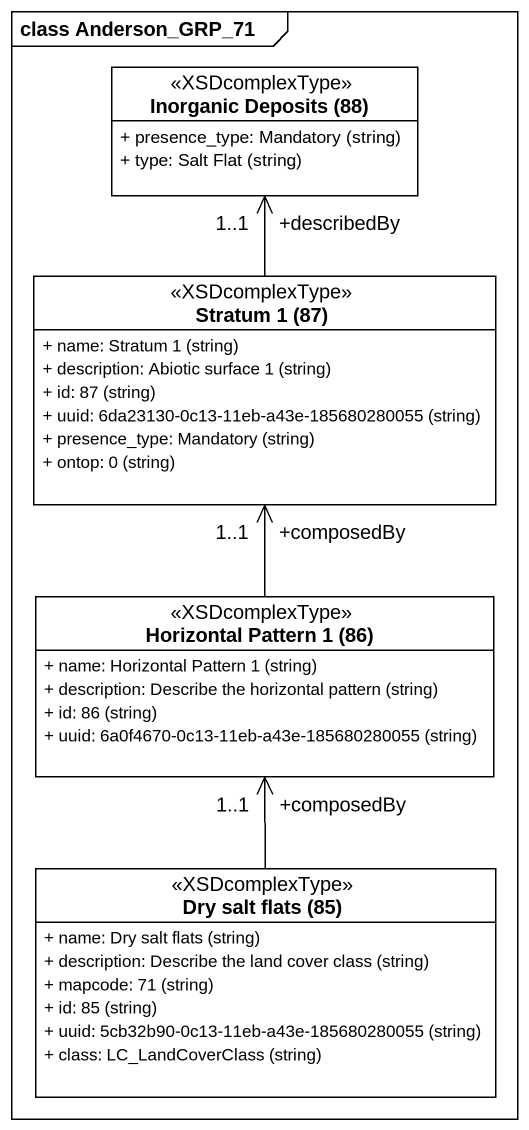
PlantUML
@startuml
mainframe class Anderson_GRP_71
hide circle
hide empty members
skinparam classAttributeIconSize 0
class "Inorganic Deposits (88)" as Inorganic_Deposits_88 <<XSDcomplexType>> {
  {field} + presence_type: Mandatory (string)
  {field} + type: Salt Flat (string)
}
class "Stratum 1 (87)" as Stratum_1_87 <<XSDcomplexType>> {
  {field} + name: Stratum 1 (string)
  {field} + description: Abiotic surface 1 (string)
  {field} + id: 87 (string)
  {field} + uuid: 6da23130-0c13-11eb-a43e-185680280055 (string)
  {field} + presence_type: Mandatory (string)
  {field} + ontop: 0 (string)
}
class "Horizontal Pattern 1 (86)" as Horizontal_Pattern_1_86 <<XSDcomplexType>> {
  {field} + name: Horizontal Pattern 1 (string)
  {field} + description: Describe the horizontal pattern (string)
  {field} + id: 86 (string)
  {field} + uuid: 6a0f4670-0c13-11eb-a43e-185680280055 (string)
}
class "Dry salt flats (85)" as Dry_salt_flats_85 <<XSDcomplexType>> {
  {field} + name: Dry salt flats (string)
  {field} + description: Describe the land cover class (string)
  {field} + mapcode: 71 (string)
  {field} + id: 85 (string)
  {field} + uuid: 5cb32b90-0c13-11eb-a43e-185680280055 (string)
  {field} + class: LC_LandCoverClass (string)
}
Stratum_1_87 -up-> "+describedBy\n1..1" Inorganic_Deposits_88
Horizontal_Pattern_1_86 -up-> "+composedBy\n1..1" Stratum_1_87
Dry_salt_flats_85 -up-> "+composedBy\n1..1" Horizontal_Pattern_1_86
@enduml
